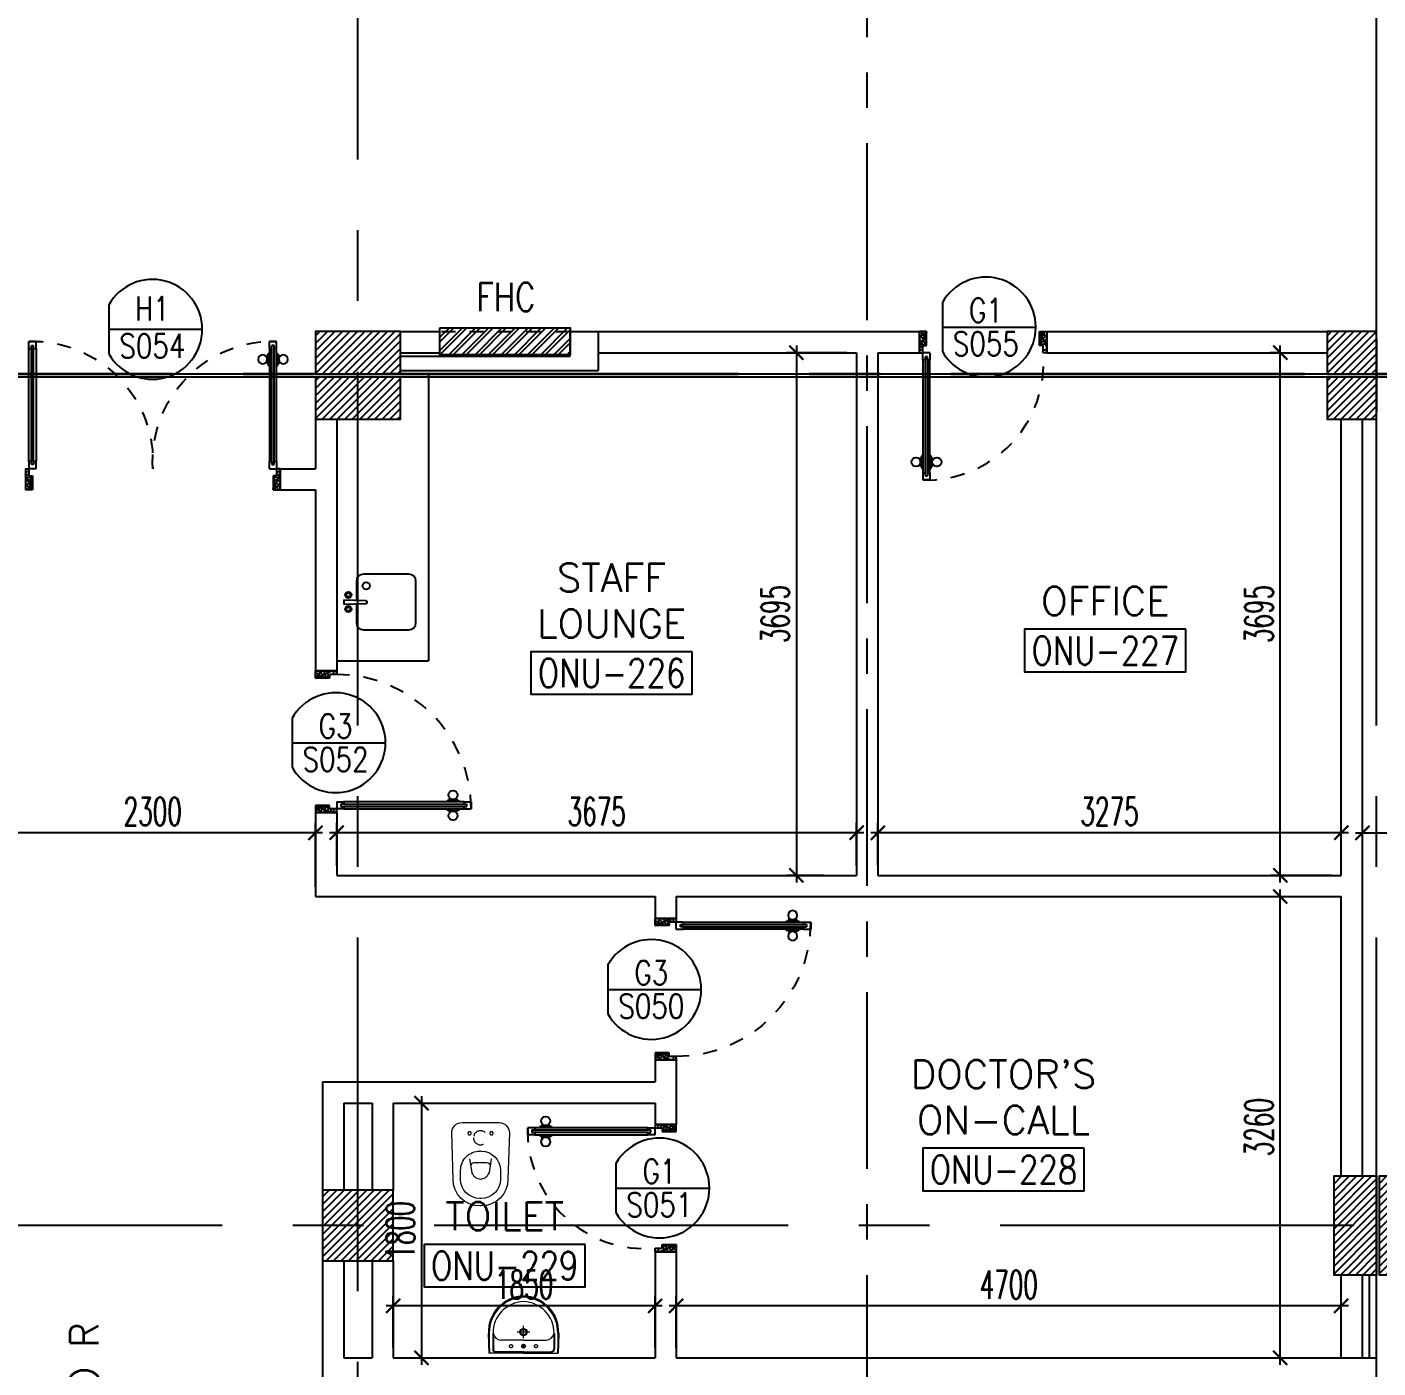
# Model space of a CAD drawing. Extents: x 88852.7 to 88945.7, y 39921.6 to 40001.1.
# Drawn here: x 88883.63 to 88893.18, y 39949.07 to 39958.55 of the extents above; entities that cross this region are included whole.
import ezdxf
from ezdxf.enums import TextEntityAlignment as Align

# ---------------------------------------------------------------- set-up
doc = ezdxf.new("R2010")
doc.units = 0
doc.header["$MEASUREMENT"] = 0
doc.header["$PDMODE"] = 34
for name, pattern in [('CENTER', [2, 1.25, -0.25, 0.25, -0.25]), ('CENTERX2', [4, 2.5, -0.5, 0.5, -0.5]), ('DASHED', [0.75, 0.5, -0.25]), ('HIDDEN', [0.375, 0.25, -0.125]), ('HIDDEN2', [0.1875, 0.125, -0.0625])]:
    doc.linetypes.add(name, pattern=pattern)
doc.layers.get('0').update_dxf_attribs({"linetype": 'CONTINUOUS'})
doc.layers.get('DEFPOINTS').update_dxf_attribs({"linetype": 'CONTINUOUS'})
for name, color, linetype in [('AXES', 11, 'CENTERX2'), ('AXES1', 11, 'CENTER'), ('COL', 2, 'CONTINUOUS'), ('DIM', 4, 'CONTINUOUS'), ('DOOR', 7, 'CONTINUOUS'), ('DOOR-CR', 4, 'CONTINUOUS'), ('DOOR-NO', 3, 'CONTINUOUS'), ('EJ', 9, 'CONTINUOUS'), ('FHC', 4, 'CONTINUOUS'), ('FIX', 3, 'CONTINUOUS'), ('HAT', 8, 'CONTINUOUS'), ('ME-FIX', 7, 'CONTINUOUS'), ('RM-BOX', 4, 'CONTINUOUS'), ('RM-NAME', 2, 'CONTINUOUS'), ('RM-NO', 2, 'CONTINUOUS'), ('WALL', 2, 'CONTINUOUS'), ('WIN', 3, 'CONTINUOUS')]:
    doc.layers.add(name, color=color, linetype=linetype)
doc.styles.add('ROMANS', font='ROMANS.shx', dxfattribs={"width": 0.6})
doc.dimstyles.new('STANDARD in', dxfattribs={"dimtxt": 0.2, "dimasz": 0.1, "dimexe": 0.07, "dimexo": 0.07, "dimgap": 0.05, "dimtad": 1, "dimdec": 0, "dimlfac": 1000, "dimzin": 0, "dimdsep": 46, "dimtxsty": 'ROMANS', "dimblk": 'ARCHTICK', "dimcen": 0.05, "dimdle": 0.05, "dimclrd": 4, "dimclre": 4, "dimclrt": 2, "dimadec": 0, "dimazin": 0, "dimtfac": 1, "dimtdec": 0, "dimtmove": 2, "dimatfit": 3, "dimfxl": 0, "dimtolj": 1, "dimtzin": 0, "dimarcsym": 0})

# ---------------------------------------------------------------- blocks, each defined once
blk = doc.blocks.new('_ARCHTICK')
at = {"color": 0, "linetype": 'ByBlock', "const_width": 0.15}
blk.add_lwpolyline([(-0.5, -0.5), (0.5, 0.5)], dxfattribs=at)
blk = doc.blocks.new('*D420')
at = {"layer": 'DEFPOINTS', "color": 0, "linetype": 'Continuous'}
for p in [(88897.9153, 39952.8561), (88893.0703, 39952.3341), (88897.9153, 39952.3341)]:
    blk.add_point(p, dxfattribs=at)
at = {"layer": 'DIM', "color": 4, "linetype": 'Continuous', "lineweight": -2}
for p, q in [((88893.0703, 39952.4041), (88893.0703, 39952.9261)), ((88897.9153, 39952.4041), (88897.9153, 39952.9261)), ((88893.0203, 39952.8561), (88897.9653, 39952.8561))]:
    blk.add_line(p, q, dxfattribs=at)
at = {"layer": 'DIM', "color": 4, "linetype": 'Continuous', "lineweight": -2, "xscale": 0.1, "yscale": 0.1, "zscale": 0.1, "rotation": 180}
blk.add_blockref('_ARCHTICK', (88893.0703, 39952.8561), dxfattribs=at)
at = {"layer": 'DIM', "color": 4, "linetype": 'Continuous', "lineweight": -2, "xscale": 0.1, "yscale": 0.1, "zscale": 0.1}
blk.add_blockref('_ARCHTICK', (88897.9153, 39952.8561), dxfattribs=at)
at = {"layer": 'DIM', "color": 2, "linetype": 'Continuous', "insert": (88895.4928, 39953.0061), "char_height": 0.2, "attachment_point": 5, "style": 'ROMANS'}
blk.add_mtext('\\A1;4845', dxfattribs=at)
blk = doc.blocks.new('*D393')
at = {"layer": 'DEFPOINTS', "color": 0, "linetype": 'Continuous'}
for p in [(88883.3703, 39952.8561), (88883.3703, 39952.4046), (88885.6703, 39952.4046)]:
    blk.add_point(p, dxfattribs=at)
at = {"layer": 'DIM', "color": 4, "linetype": 'Continuous', "lineweight": -2}
for p, q in [((88883.3703, 39952.4746), (88883.3703, 39952.9261)), ((88885.6703, 39952.4746), (88885.6703, 39952.9261)), ((88885.7203, 39952.8561), (88883.3203, 39952.8561))]:
    blk.add_line(p, q, dxfattribs=at)
at = {"layer": 'DIM', "color": 4, "linetype": 'Continuous', "lineweight": -2, "xscale": 0.1, "yscale": 0.1, "zscale": 0.1, "rotation": 180}
blk.add_blockref('_ARCHTICK', (88883.3703, 39952.8561), dxfattribs=at)
at = {"layer": 'DIM', "color": 4, "linetype": 'Continuous', "lineweight": -2, "xscale": 0.1, "yscale": 0.1, "zscale": 0.1}
blk.add_blockref('_ARCHTICK', (88885.6703, 39952.8561), dxfattribs=at)
at = {"layer": 'DIM', "color": 2, "linetype": 'Continuous', "insert": (88884.5203, 39953.0061), "char_height": 0.2, "attachment_point": 5, "style": 'ROMANS'}
blk.add_mtext('\\A1;2300', dxfattribs=at)
blk = doc.blocks.new('*D392')
at = {"layer": 'DEFPOINTS', "color": 0, "linetype": 'Continuous'}
for p in [(88889.4953, 39956.2496), (88889.0693, 39952.5546), (88889.3309, 39952.5546)]:
    blk.add_point(p, dxfattribs=at)
at = {"layer": 'DIM', "color": 4, "linetype": 'Continuous', "lineweight": -2}
for p, q in [((88889.0693, 39956.2996), (88889.0693, 39952.5046)), ((88889.4253, 39956.2496), (88888.9993, 39956.2496)), ((88889.2609, 39952.5546), (88888.9993, 39952.5546))]:
    blk.add_line(p, q, dxfattribs=at)
at = {"layer": 'DIM', "color": 4, "linetype": 'Continuous', "lineweight": -2, "xscale": 0.1, "yscale": 0.1, "zscale": 0.1}
for p, rotation in [((88889.0693, 39956.2496), 90), ((88889.0693, 39952.5546), 270)]:
    blk.add_blockref('_ARCHTICK', p, dxfattribs=dict(at, rotation=rotation))
at = {"layer": 'DIM', "color": 2, "linetype": 'Continuous', "insert": (88888.9193, 39954.4021), "char_height": 0.2, "attachment_point": 5, "rotation": 90, "style": 'ROMANS'}
blk.add_mtext('\\A1;3695', dxfattribs=at)
blk = doc.blocks.new('*D391')
at = {"layer": 'DEFPOINTS', "color": 0, "linetype": 'Continuous'}
for p in [(88885.8203, 39952.8561), (88885.8203, 39952.5546), (88889.4953, 39952.5546)]:
    blk.add_point(p, dxfattribs=at)
at = {"layer": 'DIM', "color": 4, "linetype": 'Continuous', "lineweight": -2}
for p, q in [((88885.8203, 39952.6246), (88885.8203, 39952.9261)), ((88889.4953, 39952.6246), (88889.4953, 39952.9261)), ((88889.5453, 39952.8561), (88885.7703, 39952.8561))]:
    blk.add_line(p, q, dxfattribs=at)
at = {"layer": 'DIM', "color": 4, "linetype": 'Continuous', "lineweight": -2, "xscale": 0.1, "yscale": 0.1, "zscale": 0.1, "rotation": 180}
blk.add_blockref('_ARCHTICK', (88885.8203, 39952.8561), dxfattribs=at)
at = {"layer": 'DIM', "color": 4, "linetype": 'Continuous', "lineweight": -2, "xscale": 0.1, "yscale": 0.1, "zscale": 0.1}
blk.add_blockref('_ARCHTICK', (88889.4953, 39952.8561), dxfattribs=at)
at = {"layer": 'DIM', "color": 2, "linetype": 'Continuous', "insert": (88887.6578, 39953.0061), "char_height": 0.2, "attachment_point": 5, "style": 'ROMANS'}
blk.add_mtext('\\A1;3675', dxfattribs=at)
blk = doc.blocks.new('*D390')
at = {"layer": 'DEFPOINTS', "color": 0, "linetype": 'Continuous'}
for p in [(88889.6453, 39952.8561), (88889.6453, 39952.5546), (88892.9203, 39952.5546)]:
    blk.add_point(p, dxfattribs=at)
at = {"layer": 'DIM', "color": 4, "linetype": 'Continuous', "lineweight": -2}
for p, q in [((88889.6453, 39952.6246), (88889.6453, 39952.9261)), ((88892.9203, 39952.6246), (88892.9203, 39952.9261)), ((88892.9703, 39952.8561), (88889.5953, 39952.8561))]:
    blk.add_line(p, q, dxfattribs=at)
at = {"layer": 'DIM', "color": 4, "linetype": 'Continuous', "lineweight": -2, "xscale": 0.1, "yscale": 0.1, "zscale": 0.1, "rotation": 180}
blk.add_blockref('_ARCHTICK', (88889.6453, 39952.8561), dxfattribs=at)
at = {"layer": 'DIM', "color": 4, "linetype": 'Continuous', "lineweight": -2, "xscale": 0.1, "yscale": 0.1, "zscale": 0.1}
blk.add_blockref('_ARCHTICK', (88892.9203, 39952.8561), dxfattribs=at)
at = {"layer": 'DIM', "color": 2, "linetype": 'Continuous', "insert": (88891.2828, 39953.0061), "char_height": 0.2, "attachment_point": 5, "style": 'ROMANS'}
blk.add_mtext('\\A1;3275', dxfattribs=at)
blk = doc.blocks.new('*D389')
at = {"layer": 'DEFPOINTS', "color": 0, "linetype": 'Continuous'}
for p in [(88892.489, 39956.2496), (88892.5521, 39956.2496), (88892.9203, 39952.5546)]:
    blk.add_point(p, dxfattribs=at)
at = {"layer": 'DIM', "color": 4, "linetype": 'Continuous', "lineweight": -2}
for p, q in [((88892.489, 39952.5046), (88892.489, 39956.2996)), ((88892.4821, 39956.2496), (88892.419, 39956.2496)), ((88892.8503, 39952.5546), (88892.419, 39952.5546))]:
    blk.add_line(p, q, dxfattribs=at)
at = {"layer": 'DIM', "color": 4, "linetype": 'Continuous', "lineweight": -2, "xscale": 0.1, "yscale": 0.1, "zscale": 0.1}
for p, rotation in [((88892.489, 39956.2496), 90), ((88892.489, 39952.5546), 270)]:
    blk.add_blockref('_ARCHTICK', p, dxfattribs=dict(at, rotation=rotation))
at = {"layer": 'DIM', "color": 2, "linetype": 'Continuous', "insert": (88892.339, 39954.4021), "char_height": 0.2, "attachment_point": 5, "rotation": 90, "style": 'ROMANS'}
blk.add_mtext('\\A1;3695', dxfattribs=at)
blk = doc.blocks.new('*D388')
at = {"layer": 'DEFPOINTS', "color": 0, "linetype": 'Continuous'}
for p in [(88886.2203, 39950.9446), (88886.2203, 39949.1446), (88886.4203, 39949.1446)]:
    blk.add_point(p, dxfattribs=at)
at = {"layer": 'DIM', "color": 4, "linetype": 'Continuous', "lineweight": -2}
for p, q in [((88886.2903, 39950.9446), (88886.4903, 39950.9446)), ((88886.4203, 39950.9946), (88886.4203, 39949.0946)), ((88886.2903, 39949.1446), (88886.4903, 39949.1446))]:
    blk.add_line(p, q, dxfattribs=at)
at = {"layer": 'DIM', "color": 4, "linetype": 'Continuous', "lineweight": -2, "xscale": 0.1, "yscale": 0.1, "zscale": 0.1}
for p, rotation in [((88886.4203, 39950.9446), 90), ((88886.4203, 39949.1446), 270)]:
    blk.add_blockref('_ARCHTICK', p, dxfattribs=dict(at, rotation=rotation))
at = {"layer": 'DIM', "color": 2, "linetype": 'Continuous', "insert": (88886.2703, 39950.0446), "char_height": 0.2, "attachment_point": 5, "rotation": 90, "style": 'ROMANS'}
blk.add_mtext('\\A1;1800', dxfattribs=at)
blk = doc.blocks.new('*D387')
at = {"layer": 'DEFPOINTS', "color": 0, "linetype": 'Continuous'}
for p in [(88886.2203, 39949.5115), (88886.2203, 39949.1446), (88888.0703, 39949.1446)]:
    blk.add_point(p, dxfattribs=at)
at = {"layer": 'DIM', "color": 4, "linetype": 'Continuous', "lineweight": -2}
for p, q in [((88886.2203, 39949.2146), (88886.2203, 39949.5815)), ((88888.0703, 39949.2146), (88888.0703, 39949.5815)), ((88888.1203, 39949.5115), (88886.1703, 39949.5115))]:
    blk.add_line(p, q, dxfattribs=at)
at = {"layer": 'DIM', "color": 4, "linetype": 'Continuous', "lineweight": -2, "xscale": 0.1, "yscale": 0.1, "zscale": 0.1, "rotation": 180}
blk.add_blockref('_ARCHTICK', (88886.2203, 39949.5115), dxfattribs=at)
at = {"layer": 'DIM', "color": 4, "linetype": 'Continuous', "lineweight": -2, "xscale": 0.1, "yscale": 0.1, "zscale": 0.1}
blk.add_blockref('_ARCHTICK', (88888.0703, 39949.5115), dxfattribs=at)
at = {"layer": 'DIM', "color": 2, "linetype": 'Continuous', "insert": (88887.1453, 39949.6615), "char_height": 0.2, "attachment_point": 5, "style": 'ROMANS'}
blk.add_mtext('\\A1;1850', dxfattribs=at)
blk = doc.blocks.new('*D386')
at = {"layer": 'DEFPOINTS', "color": 0, "linetype": 'Continuous'}
for p in [(88888.2203, 39949.5115), (88888.2203, 39949.1446), (88892.9203, 39949.1446)]:
    blk.add_point(p, dxfattribs=at)
at = {"layer": 'DIM', "color": 4, "linetype": 'Continuous', "lineweight": -2}
for p, q in [((88888.2203, 39949.2146), (88888.2203, 39949.5815)), ((88892.9203, 39949.2146), (88892.9203, 39949.5815)), ((88892.9703, 39949.5115), (88888.1703, 39949.5115))]:
    blk.add_line(p, q, dxfattribs=at)
at = {"layer": 'DIM', "color": 4, "linetype": 'Continuous', "lineweight": -2, "xscale": 0.1, "yscale": 0.1, "zscale": 0.1, "rotation": 180}
blk.add_blockref('_ARCHTICK', (88888.2203, 39949.5115), dxfattribs=at)
at = {"layer": 'DIM', "color": 4, "linetype": 'Continuous', "lineweight": -2, "xscale": 0.1, "yscale": 0.1, "zscale": 0.1}
blk.add_blockref('_ARCHTICK', (88892.9203, 39949.5115), dxfattribs=at)
at = {"layer": 'DIM', "color": 2, "linetype": 'Continuous', "insert": (88890.5703, 39949.6615), "char_height": 0.2, "attachment_point": 5, "style": 'ROMANS'}
blk.add_mtext('\\A1;4700', dxfattribs=at)
blk = doc.blocks.new('*D385')
at = {"layer": 'DEFPOINTS', "color": 0, "linetype": 'Continuous'}
for p in [(88891.9959, 39952.4046), (88892.489, 39952.4046), (88892.2415, 39949.1446)]:
    blk.add_point(p, dxfattribs=at)
at = {"layer": 'DIM', "color": 4, "linetype": 'Continuous', "lineweight": -2}
for p, q in [((88892.489, 39949.0946), (88892.489, 39952.4546)), ((88892.0659, 39952.4046), (88892.559, 39952.4046)), ((88892.3115, 39949.1446), (88892.559, 39949.1446))]:
    blk.add_line(p, q, dxfattribs=at)
at = {"layer": 'DIM', "color": 4, "linetype": 'Continuous', "lineweight": -2, "xscale": 0.1, "yscale": 0.1, "zscale": 0.1}
for p, rotation in [((88892.489, 39952.4046), 90), ((88892.489, 39949.1446), 270)]:
    blk.add_blockref('_ARCHTICK', p, dxfattribs=dict(at, rotation=rotation))
at = {"layer": 'DIM', "color": 2, "linetype": 'Continuous', "insert": (88892.339, 39950.7746), "char_height": 0.2, "attachment_point": 5, "rotation": 90, "style": 'ROMANS'}
blk.add_mtext('\\A1;3260', dxfattribs=at)
blk = doc.blocks.new('D1000')
at = {"layer": 'DOOR', "color": 7, "linetype": 'ByBlock'}
for p, q in [((0, 0), (-150, 0)), ((-150, 0), (-150, -25)), ((-150, 0), (0, 0)), ((0, -50), (-113.7, 0)), ((0, -50), (-40.1, 0)), ((0, -50), (0, 0)), ((-1050, -25.2), (-1100, -25.2)), ((-1100, -75.2), (-1100, -25.2)), ((-1100, -25.2), (-1100, -75.2)), ((-1050, -75.2), (-1100, -75.2)), ((-1050, -42.2), (-1070, -42.2)), ((-1070, -42.2), (-1070, -58.2)), ((-1050, -58.2), (-1070, -58.2)), ((-1050, -25.2), (-1050, -42.2)), ((-1050, -58.2), (-1050, -75.2)), ((-927.6, -18), (-1017.6, -18)), ((-1017.6, -25.2), (-1017.6, -18)), ((-1017.6, -75.2), (-1017.6, -82.4)), ((-927.6, -82.4), (-1017.6, -82.4)), ((-1005, -9), (-940.2, -9)), ((-1005, -18), (-1005, -9)), ((-1005, -18), (-940.2, -18)), ((-1005, -82.4), (-940.2, -82.4)), ((-1005, -82.4), (-1005, -91.4)), ((-1005, -91.4), (-940.2, -91.4)), ((-940.2, -18), (-940.2, -9)), ((-940.2, -82.4), (-940.2, -91.4)), ((-927.6, -25.2), (-927.6, -18)), ((-927.6, -75.2), (-927.6, -82.4)), ((-200, -42), (-200, -25)), ((-200, -25), (-150, -25)), ((-180, -42), (-200, -42)), ((-200, -75), (-200, -58)), ((-200, -58), (-180, -58)), ((-150, -75), (-200, -75)), ((-180, -58), (-180, -42)), ((-150, -75), (-150, -25)), ((-150, -25), (-100, -25)), ((-100, -25), (-100, -50)), ((0, -50), (-100, -36.6)), ((-100, -50), (0, -50)), ((0, -950), (-113.7, -1000)), ((-100, -975), (-100, -950)), ((0, -950), (-100, -963.4)), ((-100, -950), (0, -950)), ((0, -950), (-40.1, -1000)), ((0, -950), (0, -1000)), ((-150, -975), (-100, -975)), ((-150, -1000), (-150, -975)), ((-150, -1000), (0, -1000)), ((0, -1000), (-150, -1000))]:
    blk.add_line(p, q, dxfattribs=at)
at = {"layer": 'DOOR', "linetype": 'ByBlock'}
for p, q in [((-200, -25), (-1050, -25.2)), ((-200, -42), (-1050, -42.2)), ((-200, -58), (-1050, -58.2)), ((-1050, -75.2), (-200, -75))]:
    blk.add_line(p, q, dxfattribs=at)
at = {"layer": 'DOOR', "color": 7, "linetype": 'ByBlock'}
for centre in [(-972.6, 23.4), (-972.6, -123.7)]:
    blk.add_circle(centre, 32.4, dxfattribs=at)
for centre, radius, start, end in [((0, -50), 134.4, 158.15985, 169.28002), ((0, -50), 74.4, 137.77643, 180), ((0, -50), 54.4, 113.20738, 180), ((0, -50), 154.4, 161.10529, 166.28577), ((0, -50), 114.4, 154.08384, 167.37743), ((0, -50), 94.4, 148.01819, 180), ((0, -50), 34.4, 90, 180), ((0, -50), 14.4, 90, 180), ((0, -950), 94.4, 180, 211.98181), ((0, -950), 74.4, 180, 222.22357), ((0, -950), 54.4, 180, 246.79262), ((0, -950), 34.4, 180, 270), ((0, -950), 14.4, 180, 270), ((0, -950), 154.4, 193.71423, 198.89471), ((0, -950), 134.4, 190.71998, 201.84015)]:
    blk.add_arc(centre, radius, start, end, dxfattribs=at)
at = {"layer": 'DOOR', "linetype": 'HIDDEN', "ltscale": 0.5}
blk.add_arc((-149.4, -24.5), 950.5, 180.04344, 269.96673, dxfattribs=at)
blk = doc.blocks.new('WC1')
at = {"layer": 'FIX', "lineweight": 20}
for p, q in [((-210, 203.8), (-538, 193.8)), ((-475, 140.8), (-538, 140.8)), ((-137, 0), (-137, 130.8)), ((-727, 4.8), (-727, -4.8)), ((-674, 4.8), (-674, -4.8)), ((-533.7, 24.2), (-539.5, 0)), ((-539.5, 0), (-533.7, -24.2)), ((-394.8, 75.7), (-490.4, 60.1)), ((-339, 4.8), (-339, -4.8)), ((-137, -130.8), (-137, 0)), ((-490.4, -60.1), (-394.8, -75.7)), ((-538, -140.8), (-475, -140.8)), ((-538, -193.8), (-210, -203.8)), ((-213.2, -203.8), (-210, -203.8))]:
    blk.add_line(p, q, dxfattribs=at)
at = {"layer": 'FIX', "linetype": 'Continuous', "lineweight": 20}
blk.add_line((-420.1, -47.3), (-420.4, 44.6), dxfattribs=at)
at = {"layer": 'FIX', "linetype": 'HIDDEN2', "lineweight": 20, "ltscale": 0.3}
blk.add_circle((-245, 0), 49.8, dxfattribs=at)
at = {"layer": 'FIX', "linetype": 'HIDDEN', "lineweight": 20, "ltscale": 0.05}
for centre in [(-213.2, 77.5), (-213.2, -77.5)]:
    blk.add_circle(centre, 11.6, dxfattribs=at)
at = {"layer": 'FIX', "lineweight": 20}
for centre, radius, start, end in [((-538, 4.8), 189, 90, 180), ((-210, 130.8), 73, 360, 90), ((-538, 4.8), 136, 90, 180), ((-475, 4.8), 136, 360, 90), ((-473, -6.9), 68.2, 128.92417, 152.84682), ((-464.4, -17.6), 82, 108.49595, 128.92417), ((-538, -4.8), 189, 180, 270), ((-538, -4.8), 136, 180, 270), ((-473, 6.9), 68.2, 207.15318, 231.07583), ((-464.4, 17.6), 82, 231.07583, 251.50405), ((-475, -4.8), 136, 270, 0), ((-210, -130.8), 73, 270, 0)]:
    blk.add_arc(centre, radius, start, end, dxfattribs=at)
at = {"layer": 'FIX', "linetype": 'Continuous', "lineweight": 20}
for centre, start, end in [((-442.7, 45.5), 357.66621, 91.61215), ((-442.4, -45.6), 268.38785, 2.33379)]:
    blk.add_arc(centre, 22.3, start, end, dxfattribs=at)
blk = doc.blocks.new('LAV1')
at = {"layer": 'FIX', "linetype": 'DASHED', "lineweight": 20, "ltscale": 0.05}
for p, q in [((50, 220), (-50, 220)), ((0, 170), (0, 270)), ((0, 170), (0, 270))]:
    blk.add_line(p, q, dxfattribs=at)
at = {"layer": 'FIX', "linetype": 'ByBlock', "ltscale": 0.3}
for p, q in [((-280, 210), (-275, 50)), ((-245, 210), (-245, 85)), ((245, 210), (245, 85)), ((280, 210), (275, 50)), ((0, 60), (-220, 60)), ((0, 60), (220, 60))]:
    blk.add_line(p, q, dxfattribs=at)
at = {"layer": 'FIX', "linetype": 'Continuous', "lineweight": 20}
for p, q in [((-275, 210), (-275, 50)), ((0, 155), (-181, 155)), ((0, 155), (181, 155)), ((275, 210), (275, 50)), ((0, 50), (-275, 50)), ((0, 50), (-252, 50)), ((0, 50), (275, 50)), ((0, 50), (252, 50))]:
    blk.add_line(p, q, dxfattribs=at)
at = {"layer": 'FIX', "lineweight": 20}
for p, q in [((0, 92), (0, 123)), ((16, 107), (-15, 107))]:
    blk.add_line(p, q, dxfattribs=at)
for centre, radius in [((0, 220), 29.5), ((0, 220), 22.5), ((0, 107), 15.5)]:
    blk.add_circle(centre, radius, dxfattribs=at)
at = {"layer": 'FIX', "linetype": 'HIDDEN', "lineweight": 20, "ltscale": 0.05}
for centre in [(-100, 107), (100, 107)]:
    blk.add_circle(centre, 12.4, dxfattribs=at)
at = {"layer": 'FIX', "linetype": 'ByBlock', "ltscale": 0.3}
for centre, radius, start, end in [((7, 220), 287, 91.3776, 182.0064), ((-7, 220), 287, 357.9936, 88.6224), ((-220, 85), 24.9, 179.7021, 269.9486), ((220, 85), 24.9, 270.0514, 0.2979)]:
    blk.add_arc(centre, radius, start, end, dxfattribs=at)
at = {"layer": 'FIX', "linetype": 'Continuous', "lineweight": 20}
for centre, radius, start, end in [((8, 217), 283, 91.6988, 181.351), ((8, 212), 253, 91.7328, 180.4884), ((-8, 217), 283, 358.649, 88.3012), ((-8, 212), 253, 359.5116, 88.2672), ((-179, 222), 66.9, 190.2006, 268.0786), ((179, 222), 66.9, 271.9214, 349.7994)]:
    blk.add_arc(centre, radius, start, end, dxfattribs=at)
blk = doc.blocks.new('C11')
at = {"layer": 'HAT'}
h = blk.add_hatch(dxfattribs=at)
h.set_pattern_fill('ANSI31', color=256, scale=300, style=0)
h.set_pattern_definition([(45, (-248556.182, -75061.005), (-26.5165043, 26.5165043), [])])
h.paths.add_polyline_path([(300, 700), (0, 700), (0, 350), (300, 350)])
h.paths.add_polyline_path([(300, 350), (0, 350), (0, 0), (300, 0)])
at = {"layer": 'COL'}
blk.add_lwpolyline([(300, 700), (300, 0), (0, 0), (0, 700)], close=True, dxfattribs=at)
blk = doc.blocks.new('C11D')
at = {"layer": 'COL', "linetype": 'ByBlock'}
for p in [(-320, 0), (0, 0)]:
    blk.add_blockref('C11', p, dxfattribs=at)
blk = doc.blocks.new('C7')
at = {"layer": 'HAT'}
h = blk.add_hatch(dxfattribs=at)
h.set_pattern_fill('ANSI31', color=256, scale=300, style=0)
h.set_pattern_definition([(45, (-248876.182, -51411.005), (-26.5165043, 26.5165043), [])])
h.paths.add_polyline_path([(350, 300), (250, 300), (0, 300), (0, 0), (350, 0)])
at = {"layer": 'COL'}
blk.add_lwpolyline([(0, 300), (0, 0), (350, 0), (350, 300)], close=True, dxfattribs=at)
blk = doc.blocks.new('C5')
at = {"layer": 'HAT', "linetype": 'ByBlock'}
h = blk.add_hatch(dxfattribs=at)
h.set_pattern_fill('ANSI31', color=256, scale=300, style=0)
h.set_pattern_definition([(45, (-223356.182, -51411.005), (-26.516504, 26.516504), [])])
h.paths.add_polyline_path([(300, 300), (0, 300), (0, 0), (300, 0)])
h.paths.add_polyline_path([(600, 300), (300, 300), (300, 0), (600, 0)])
at = {"layer": 'COL'}
blk.add_lwpolyline([(600, 300), (0, 300), (0, 0), (600, 0)], close=True, dxfattribs=at)
blk = doc.blocks.new('RM1')
at = {"layer": 'RM-BOX'}
blk.add_lwpolyline([(569.9, -200), (-569.9, -200), (-569.9, -500), (569.9, -500)], close=True, dxfattribs=at)
at = {"layer": 'RM-NAME', "style": 'ROMANS'}
for tag, p in [('ROOMNAME1', (0, 323.8)), ('ROOMNAME2', (0, 0))]:
    blk.add_attdef(tag, text='', height=200, dxfattribs=at).set_placement(p, align=Align.MIDDLE)
at = {"layer": 'RM-NO', "style": 'ROMANS', "width": 0.8}
blk.add_attdef('ROOMNO', text='', height=200, dxfattribs=at).set_placement((0, -350), align=Align.MIDDLE)
blk = doc.blocks.new('DD1')
at = {"layer": 'DOOR-CR'}
blk.add_line((-307.6, 0), (352.8, 0), dxfattribs=at)
blk.add_lwpolyline([(-307.6, -172.9, 3.820224), (-307.6, 172.9)], format="xyb", close=True, dxfattribs=at)
at = {"layer": 'DOOR-NO', "style": 'ROMANS', "width": 0.8}
for tag, p in [('G', (0, 141.5)), ('000', (0, -141.4))]:
    blk.add_attdef(tag, text='', height=204, dxfattribs=at).set_placement(p, align=Align.MIDDLE)
blk = doc.blocks.new('DOOR90')
at = {"layer": 'DOOR', "linetype": 'ByBlock'}
for p, q in [((0, 0), (-150, 0)), ((-200, -25), (-1000, -25)), ((-200, -42), (-1000, -42)), ((-200, -58), (-1000, -58)), ((-1000, -75), (-200, -75))]:
    blk.add_line(p, q, dxfattribs=at)
at = {"layer": 'DOOR', "color": 0, "linetype": 'ByBlock'}
for p, q in [((-150, 0), (-150, -25)), ((-150, 0), (0, 0)), ((0, -50), (0, 0)), ((-1050, -25), (-1050, -75)), ((-1050, -75), (-1050, -25)), ((-1000, -25), (-1050, -25)), ((-1000, -75), (-1050, -75)), ((-1020, -42), (-1020, -58)), ((-1000, -42), (-1020, -42)), ((-1000, -58), (-1020, -58)), ((-1000, -25), (-1000, -42)), ((-1000, -58), (-1000, -75)), ((-967.6, -25), (-967.6, -17.8)), ((-877.6, -17.8), (-967.6, -17.8)), ((-967.6, -75), (-967.6, -82.2)), ((-877.6, -82.2), (-967.6, -82.2)), ((-955, -17.8), (-955, -8.8)), ((-955, -8.8), (-890.2, -8.8)), ((-955, -17.8), (-890.2, -17.8)), ((-955, -82.2), (-955, -91.2)), ((-955, -82.2), (-890.2, -82.2)), ((-955, -91.2), (-890.2, -91.2)), ((-890.2, -17.8), (-890.2, -8.8)), ((-890.2, -82.2), (-890.2, -91.2)), ((-877.6, -25), (-877.6, -17.8)), ((-877.6, -75), (-877.6, -82.2)), ((-200, -42), (-200, -25)), ((-200, -25), (-150, -25)), ((-180, -42), (-200, -42)), ((-200, -75), (-200, -58)), ((-200, -58), (-180, -58)), ((-150, -75), (-200, -75)), ((-180, -58), (-180, -42)), ((-150, -75), (-150, -25)), ((-150, -25), (-100, -25)), ((-100, -25), (-100, -50)), ((-100, -50), (0, -50)), ((-100, -850), (0, -850)), ((-100, -875), (-100, -850)), ((0, -850), (0, -900)), ((-150, -900), (-150, -875)), ((-150, -875), (-100, -875)), ((0, -900), (-150, -900)), ((-150, -900), (0, -900))]:
    blk.add_line(p, q, dxfattribs=at)
at = {"layer": 'DOOR', "color": 9, "linetype": 'ByBlock'}
for p, q in [((0, -50), (-113.7, 0)), ((0, -50), (-40.1, 0)), ((0, -50), (-100, -36.6)), ((0, -850), (-113.7, -900)), ((0, -850), (-100, -863.4)), ((0, -850), (-40.1, -900))]:
    blk.add_line(p, q, dxfattribs=at)
at = {"layer": 'DOOR', "color": 0, "linetype": 'ByBlock'}
for centre in [(-922.6, 23.5), (-922.6, -123.5)]:
    blk.add_circle(centre, 32.4, dxfattribs=at)
at = {"layer": 'DOOR', "color": 9, "linetype": 'ByBlock'}
for centre, radius, start, end in [((0, -50), 74.4, 137.77643, 180), ((0, -50), 54.4, 113.20738, 180), ((0, -50), 154.4, 161.10529, 166.28577), ((0, -50), 134.4, 158.15985, 169.28002), ((0, -50), 114.4, 154.08384, 167.37743), ((0, -50), 94.4, 148.01819, 180), ((0, -50), 34.4, 90, 180), ((0, -50), 14.4, 90, 180), ((0, -850), 94.4, 180, 211.98181), ((0, -850), 74.4, 180, 222.22357), ((0, -850), 54.4, 180, 246.79262), ((0, -850), 34.4, 180, 270), ((0, -850), 14.4, 180, 270), ((0, -850), 154.4, 193.71423, 198.89471), ((0, -850), 134.4, 190.71998, 201.84015)]:
    blk.add_arc(centre, radius, start, end, dxfattribs=at)
at = {"layer": 'DOOR', "linetype": 'HIDDEN', "ltscale": 0.5}
blk.add_arc((-222.2, -50), 828.2, 178.27012, 275.00304, dxfattribs=at)
blk = doc.blocks.new('A$C272A55A0')
at = {"layer": 'DOOR', "color": 0, "linetype": 'ByBlock'}
for p, q in [((0, 900.4), (0, 1050.4)), ((50, 1050.4), (0, 1050.4)), ((50, 950.4), (50, 1050.4)), ((1750, 950.4), (1750, 1050.4)), ((1750, 1050.4), (1800, 1050.4)), ((1800, 1050.4), (1800, 900.4)), ((0, 900.4), (25, 900.4)), ((25, 950.4), (50, 950.4)), ((25, 900.4), (25, 950.4)), ((75, 900.4), (25, 900.4)), ((25, 850.4), (25, 900.4)), ((58, 870.4), (42, 870.4)), ((42, 870.4), (42, 850.4)), ((58, 850.4), (58, 870.4)), ((75, 900.4), (75, 850.4)), ((1725, 900.4), (1775, 900.4)), ((1725, 900.4), (1725, 850.4)), ((1742, 870.4), (1758, 870.4)), ((1742, 850.4), (1742, 870.4)), ((1775, 950.4), (1750, 950.4)), ((1758, 870.4), (1758, 850.4)), ((1775, 900.4), (1775, 950.4)), ((1800, 900.4), (1775, 900.4)), ((1775, 850.4), (1775, 900.4)), ((42, 850.4), (25, 850.4)), ((75, 850.4), (58, 850.4)), ((1725, 850.4), (1742, 850.4)), ((1758, 850.4), (1775, 850.4)), ((1717.8, 160.1), (1708.8, 160.1)), ((1708.8, 95.3), (1708.8, 160.1)), ((1725, 172.7), (1717.8, 172.7)), ((1717.8, 172.7), (1717.8, 82.7)), ((1717.8, 95.3), (1717.8, 160.1)), ((1775, 172.7), (1782.2, 172.7)), ((1782.2, 172.7), (1782.2, 82.7)), ((1782.2, 160.1), (1791.2, 160.1)), ((1782.2, 95.3), (1782.2, 160.1)), ((1791.2, 95.3), (1791.2, 160.1)), ((25, 50.4), (42, 50.4)), ((25, 50.4), (25, 0.4)), ((25, 0.4), (75, 0.4)), ((75, 0.4), (25, 0.4)), ((42, 50.4), (42, 30.4)), ((42, 30.4), (58, 30.4)), ((58, 50.4), (75, 50.4)), ((58, 50.4), (58, 30.4)), ((75, 50.4), (75, 0.4)), ((1717.8, 95.3), (1708.8, 95.3)), ((1725, 82.7), (1717.8, 82.7)), ((1742, 50.4), (1725, 50.4)), ((1725, 50.4), (1725, 0.4)), ((1775, 0.4), (1725, 0.4)), ((1725, 0.4), (1775, 0.4)), ((1742, 50.4), (1742, 30.4)), ((1758, 30.4), (1742, 30.4)), ((1775, 50.4), (1758, 50.4)), ((1758, 50.4), (1758, 30.4)), ((1775, 82.7), (1782.2, 82.7)), ((1775, 50.4), (1775, 0.4)), ((1782.2, 95.3), (1791.2, 95.3))]:
    blk.add_line(p, q, dxfattribs=at)
at = {"layer": 'DOOR', "color": 9, "linetype": 'ByBlock'}
for p, q in [((50, 1050.4), (0, 1010.2)), ((50, 1050.4), (0, 936.6)), ((50, 1050.4), (36.6, 950.4)), ((1750, 1050.4), (1800, 1010.2)), ((1750, 1050.4), (1800, 936.6)), ((1750, 1050.4), (1763.4, 950.4))]:
    blk.add_line(p, q, dxfattribs=at)
at = {"layer": 'DOOR', "linetype": 'ByBlock'}
for p, q in [((25, 850.4), (25, 50.4)), ((42, 850.4), (42, 50.4)), ((58, 850.4), (58, 50.4)), ((75, 50.4), (75, 850.4)), ((1725, 50.4), (1725, 850.4)), ((1742, 850.4), (1742, 50.4)), ((1758, 850.4), (1758, 50.4)), ((1775, 850.4), (1775, 50.4))]:
    blk.add_line(p, q, dxfattribs=at)
at = {"layer": 'DOOR', "color": 0, "linetype": 'ByBlock'}
for centre in [(1676.5, 127.7), (1823.5, 127.7)]:
    blk.add_circle(centre, 32.4, dxfattribs=at)
at = {"layer": 'DOOR', "color": 9, "linetype": 'ByBlock'}
for centre, radius, start, end in [((50, 1050.4), 34.4, 180, 270), ((50, 1050.4), 14.4, 180, 270), ((1750, 1050.4), 14.4, 270, 0), ((1750, 1050.4), 34.4, 270, 0), ((50, 1050.4), 54.4, 203.20738, 270), ((50, 1050.4), 74.4, 227.77643, 270), ((50, 1050.4), 94.4, 238.01819, 270), ((1750, 1050.4), 54.4, 270, 336.79262), ((1750, 1050.4), 74.4, 270, 312.22357), ((1750, 1050.4), 94.4, 270, 301.98181), ((50, 1050.4), 114.4, 244.08384, 257.37743), ((50, 1050.4), 134.4, 248.15985, 259.28002), ((50, 1050.4), 154.4, 251.10529, 256.28577), ((1750, 1050.4), 114.4, 282.62257, 295.91616), ((1750, 1050.4), 134.4, 280.71998, 291.84015), ((1750, 1050.4), 154.4, 283.71423, 288.89471)]:
    blk.add_arc(centre, radius, start, end, dxfattribs=at)
at = {"layer": 'DOOR', "linetype": 'HIDDEN', "ltscale": 0.5}
for centre, start, end in [((50, 851.4), 268.31738, 3.29648), ((1750, 851.4), 176.70352, 271.68262)]:
    blk.add_arc(centre, 851.4, start, end, dxfattribs=at)
at = {"layer": 'WALL', "linetype": 'ByBlock'}
blk.add_line((1800, 900.4), (1800, 1050.4), dxfattribs=at)
blk = doc.blocks.new('COL50')
at = {"layer": 'COL'}
blk.add_lwpolyline([(-250, 250), (-250, -250), (250, -250), (250, 250)], close=True, dxfattribs=at)
blk = doc.blocks.new('*X36')
at = {"color": 0}
for p, q in [((203888.6, 139877.7), (204360.6, 140349.7)), ((203888.6, 139930.7), (204307.5, 140349.7)), ((203888.6, 139983.8), (204254.5, 140349.7)), ((203888.6, 140036.8), (204201.5, 140349.7)), ((203888.6, 140089.8), (204148.4, 140349.7)), ((203888.6, 140142.9), (204095.4, 140349.7)), ((203888.6, 140195.9), (204042.4, 140349.7)), ((203888.6, 140248.9), (203989.3, 140349.7)), ((203888.6, 140302), (203936.3, 140349.7)), ((203913.6, 139849.7), (204388.6, 140324.7)), ((203966.6, 139849.7), (204388.6, 140271.6)), ((204019.7, 139849.7), (204388.6, 140218.6)), ((204072.7, 139849.7), (204388.6, 140165.6)), ((204125.7, 139849.7), (204388.6, 140112.5)), ((204178.8, 139849.7), (204388.6, 140059.5)), ((204231.8, 139849.7), (204388.6, 140006.5)), ((204284.8, 139849.7), (204388.6, 139953.5)), ((204337.9, 139849.7), (204388.6, 139900.4))]:
    blk.add_line(p, q, dxfattribs=at)

msp = doc.modelspace()

# ---------------------------------------------------------------- hatches: boundary and pattern name
at = {"layer": 'FHC', "linetype": 'ByBlock', "ltscale": 0.3}
h = msp.add_hatch(dxfattribs=at)
h.set_pattern_fill('ANSI32', color=11, scale=0.175, style=0)
h.set_pattern_definition([(45, (88654.354076, 39925.18356), (-0.046403883, 0.046403883), []), (45, (88654.38501, 39925.18356), (-0.046403883, 0.046403883), [])])
h.paths.add_polyline_path([(88887.4703, 39956.2346), (88887.4703, 39956.4246), (88886.5503, 39956.4246), (88886.5503, 39956.2346)])
h.paths.add_polyline_path([(88886.3376, 39955.8134), (88886.3376, 39956.2343), (88886.6001, 39956.2343), (88886.6001, 39955.8134)], flags=9)

# ---------------------------------------------------------------- linework, layer by layer
at = {"layer": 'AXES'}
for p, q in [((88885.9703, 39921.6153), (88885.9703, 40000.4279)), ((88893.1703, 39921.6153), (88893.1703, 40000.0779)), ((88944.6603, 39956.0996), (88876.9703, 39956.0996)), ((88944.6603, 39956.0796), (88876.9703, 39956.0796)), ((88945.0103, 39950.0796), (88876.9703, 39950.0796))]:
    msp.add_line(p, q, dxfattribs=at)
at = {"layer": 'AXES1'}
msp.add_line((88889.5703, 39928.4796), (88889.5703, 39987.2996), dxfattribs=at)
at = {"layer": 'COL', "linetype": 'ByBlock'}
msp.add_line((88893.1703, 39956.3496), (88893.1703, 39955.8296), dxfattribs=at)
at = {"layer": 'EJ'}
msp.add_line((88893.1703, 39956.3496), (88893.1703, 39959.4496), dxfattribs=at)
at = {"layer": 'EJ', "color": 8}
for p, q in [((88859.9253, 39956.0996), (88935.4603, 39956.0996)), ((88859.9253, 39956.0796), (88935.4603, 39956.0796))]:
    msp.add_line(p, q, dxfattribs=at)
at = {"layer": 'FHC', "color": 250, "linetype": 'HIDDEN', "ltscale": 0.25}
msp.add_line((88886.56, 39956.3996), (88887.4546, 39956.3996), dxfattribs=at)
at = {"layer": 'FHC', "linetype": 'ByBlock', "ltscale": 0.3}
msp.add_lwpolyline([(88886.5503, 39956.4246), (88887.4703, 39956.4246), (88887.4703, 39956.2346), (88886.5503, 39956.2346)], close=True, dxfattribs=at)
at = {"layer": 'ME-FIX'}
for p, q in [((88886.4703, 39956.0996), (88886.4703, 39954.0708)), ((88886.3307, 39954.6834), (88886.0096, 39954.6834)), ((88885.9598, 39954.6335), (88885.9598, 39954.497)), ((88886.3806, 39954.3406), (88886.3806, 39954.6335)), ((88885.8716, 39954.5031), (88886.0268, 39954.497)), ((88885.8716, 39954.5031), (88885.8716, 39954.471)), ((88885.8716, 39954.471), (88886.0268, 39954.477)), ((88885.9598, 39954.477), (88885.9598, 39954.3406)), ((88886.0096, 39954.2907), (88886.3307, 39954.2907)), ((88885.8203, 39954.0708), (88886.4703, 39954.0708))]:
    msp.add_line(p, q, dxfattribs=at)
for centre, radius in [((88885.9027, 39954.5368), 0.0217), ((88885.9027, 39954.5368), 0.014), ((88886.0292, 39954.6015), 0.0255), ((88885.9027, 39954.4373), 0.0217), ((88885.9027, 39954.4373), 0.014)]:
    msp.add_circle(centre, radius, dxfattribs=at)
for centre, radius, start, end in [((88886.0096, 39954.6335), 0.0499, 90, 180), ((88886.3307, 39954.6335), 0.0499, 0, 90), ((88886.0268, 39954.487), 0.00997, 270, 90), ((88886.0096, 39954.3406), 0.0499, 180, 270), ((88886.3307, 39954.3406), 0.0499, 270, 0)]:
    msp.add_arc(centre, radius, start, end, dxfattribs=at)
at = {"layer": 'WALL', "linetype": 'ByBlock'}
for p, q in [((88886.2703, 39956.3996), (88886.5503, 39956.3996)), ((88887.4703, 39956.3996), (88889.9384, 39956.3996)), ((88887.4703, 39956.2246), (88887.4703, 39956.3996)), ((88889.9384, 39956.3996), (88889.9384, 39956.2496)), ((88890.8384, 39956.3996), (88892.8203, 39956.3996)), ((88890.8384, 39956.3996), (88890.8384, 39956.2496)), ((88886.2703, 39956.2496), (88886.5503, 39956.2496)), ((88886.2703, 39956.2246), (88887.4703, 39956.2246)), ((88887.6703, 39956.2496), (88889.4953, 39956.2496)), ((88887.6703, 39956.1246), (88887.6703, 39956.2496)), ((88889.4953, 39956.2496), (88889.4953, 39952.5546)), ((88889.6453, 39956.2496), (88889.7805, 39956.2496)), ((88889.6453, 39956.2496), (88889.9384, 39956.2496)), ((88889.6453, 39956.2496), (88889.6453, 39952.5546)), ((88890.8384, 39956.2496), (88892.8169, 39956.2496)), ((88886.2703, 39956.1246), (88887.6703, 39956.1246)), ((88885.8203, 39955.7796), (88885.8203, 39953.9996)), ((88885.4203, 39955.2796), (88885.4203, 39955.4296)), ((88885.6703, 39955.2796), (88885.6703, 39953.9996)), ((88885.6703, 39953.9996), (88885.8203, 39953.9996)), ((88885.6703, 39952.9996), (88885.6703, 39952.4046)), ((88885.6703, 39952.9996), (88885.8203, 39952.9996)), ((88885.8203, 39952.9996), (88885.8203, 39952.5546)), ((88885.8203, 39952.5546), (88889.4953, 39952.5546)), ((88889.6453, 39952.5546), (88892.9203, 39952.5546)), ((88885.6703, 39952.4046), (88888.0703, 39952.4046)), ((88888.0703, 39952.4046), (88888.0703, 39952.2496)), ((88888.2203, 39952.4046), (88892.9203, 39952.4046)), ((88888.2203, 39952.4046), (88888.2203, 39952.2496)), ((88888.2203, 39952.2496), (88888.0703, 39952.2496)), ((88888.2203, 39951.2496), (88888.0703, 39951.2496)), ((88888.0703, 39951.2496), (88888.0703, 39951.0946)), ((88888.2203, 39951.2496), (88888.2203, 39951.0946)), ((88885.7203, 39951.0946), (88888.0703, 39951.0946)), ((88885.7203, 39951.0946), (88885.7203, 39948.9946)), ((88888.2203, 39951.0946), (88888.2203, 39950.7946)), ((88885.8703, 39950.9446), (88886.0703, 39950.9446)), ((88885.8703, 39950.9446), (88885.8703, 39950.3296)), ((88885.8703, 39950.9446), (88886.0703, 39950.9446)), ((88886.0703, 39950.9446), (88886.0703, 39950.3296)), ((88886.2203, 39950.9446), (88886.2203, 39950.3296)), ((88886.2203, 39950.9446), (88888.0703, 39950.9446)), ((88888.0703, 39950.9446), (88888.0703, 39950.7946)), ((88888.0703, 39950.7946), (88888.2203, 39950.7946)), ((88888.0703, 39949.8946), (88888.0703, 39949.1446)), ((88888.0703, 39949.8946), (88888.2203, 39949.8946)), ((88888.2203, 39949.8946), (88888.2203, 39949.1446)), ((88885.8703, 39949.8296), (88885.8703, 39949.1446)), ((88886.0703, 39949.8296), (88886.0703, 39949.1446)), ((88886.2203, 39949.8296), (88886.2203, 39949.1446)), ((88885.8703, 39949.1446), (88886.0703, 39949.1446)), ((88885.8703, 39949.1446), (88886.0703, 39949.1446)), ((88886.2203, 39949.1446), (88888.0703, 39949.1446)), ((88888.2203, 39949.1446), (88893.1703, 39949.1446)), ((88893.1703, 39946.8796), (88893.1703, 39949.1446))]:
    msp.add_line(p, q, dxfattribs=at)
at = {"layer": 'WALL', "linetype": 'Continuous'}
for p, q in [((88887.6703, 39956.2496), (88887.6703, 39956.3996)), ((88887.6703, 39956.1246), (88887.6703, 39956.1246))]:
    msp.add_line(p, q, dxfattribs=at)
at = {"layer": 'WALL'}
for p, q in [((88885.6703, 39955.7796), (88885.6703, 39955.4296)), ((88892.9203, 39952.5546), (88892.9203, 39955.7796)), ((88893.0703, 39950.4296), (88893.0703, 39955.7796)), ((88885.4203, 39955.4296), (88885.6703, 39955.4296)), ((88885.4203, 39955.2796), (88885.6703, 39955.2796)), ((88892.9203, 39950.4296), (88892.9203, 39952.4046))]:
    msp.add_line(p, q, dxfattribs=at)
at = {"layer": 'WIN'}
for p, q in [((88892.9203, 39949.1446), (88892.9203, 39949.7296)), ((88893.0703, 39949.1446), (88893.0703, 39949.7296)), ((88893.1203, 39949.1446), (88893.1203, 39949.7296)), ((88893.1703, 39949.1446), (88893.1703, 39949.7296))]:
    msp.add_line(p, q, dxfattribs=at)

# ---------------------------------------------------------------- block references
at = {"layer": 'COL', "xscale": 0.001, "yscale": 0.001, "zscale": 0.001}
for name, p in [('C5', (88885.6703, 39956.0996)), ('C7', (88892.8203, 39956.0996)), ('C5', (88885.6703, 39955.7796)), ('C7', (88892.8203, 39955.7796)), ('C11D', (88893.1903, 39949.7296)), ('COL50', (88885.9703, 39950.0796))]:
    msp.add_blockref(name, p, dxfattribs=at)
at = {"layer": 'DOOR', "color": 0, "linetype": 'ByBlock', "yscale": 0.001, "zscale": 0.001}
for name, p, xscale, rotation in [('DOOR90', (88889.9384, 39956.3996), 0.001, 90), ('A$C272A55A0', (88883.6203, 39956.3299), -0.001, 180)]:
    msp.add_blockref(name, p, dxfattribs=dict(at, xscale=xscale, rotation=rotation))
at = {"layer": 'DOOR', "color": 0, "linetype": 'Continuous', "xscale": 0.001, "yscale": 0.001, "zscale": 0.001, "rotation": 180}
msp.add_blockref('D1000', (88885.6703, 39952.9996), dxfattribs=at)
at = {"layer": 'DOOR', "color": 0, "linetype": 'Continuous', "xscale": -0.001, "yscale": 0.001, "zscale": 0.001}
msp.add_blockref('D1000', (88888.0703, 39952.2496), dxfattribs=at)
at = {"layer": 'DOOR', "color": 0, "linetype": 'ByBlock', "xscale": 0.001, "yscale": 0.001, "zscale": 0.001}
msp.add_blockref('DOOR90', (88888.2203, 39950.7946), dxfattribs=at)
at = {"layer": 'DOOR-NO'}
ref = msp.add_blockref('DD1', (88884.5177, 39956.4148), dxfattribs=dict(at, xscale=0.001, yscale=0.001, zscale=0.001))
ref.add_attrib('G', 'H1', dxfattribs={"height": 0.17, "style": 'ROMANS', "width": 0.8}).set_placement((88884.5177, 39956.5612), align=Align.MIDDLE)
ref.add_attrib('000', 'S054', dxfattribs={"height": 0.17, "style": 'ROMANS', "width": 0.8}).set_placement((88884.5177, 39956.297), align=Align.MIDDLE)
ref = msp.add_blockref('DD1', (88890.4087, 39956.4309), dxfattribs=dict(at, xscale=0.001, yscale=0.001, zscale=0.001))
ref.add_attrib('G', 'G1', dxfattribs={"height": 0.17, "style": 'ROMANS', "width": 0.8}).set_placement((88890.4087, 39956.5489), align=Align.MIDDLE)
ref.add_attrib('000', 'S055', dxfattribs={"height": 0.17, "style": 'ROMANS', "width": 0.8}).set_placement((88890.4087, 39956.3131), align=Align.MIDDLE)
ref = msp.add_blockref('DD1', (88885.8126, 39953.4924), dxfattribs=dict(at, xscale=0.001, yscale=0.001, zscale=0.001))
ref.add_attrib('G', 'G3', dxfattribs={"height": 0.17, "style": 'ROMANS', "width": 0.8}).set_placement((88885.8126, 39953.6103), align=Align.MIDDLE)
ref.add_attrib('000', 'S052', dxfattribs={"height": 0.17, "style": 'ROMANS', "width": 0.8}).set_placement((88885.8126, 39953.3745), align=Align.MIDDLE)
ref = msp.add_blockref('DD1', (88888.0442, 39951.7483), dxfattribs=dict(at, xscale=0.001, yscale=0.001, zscale=0.001))
ref.add_attrib('G', 'G3', dxfattribs={"height": 0.17, "style": 'ROMANS', "width": 0.8}).set_placement((88888.0442, 39951.8662), align=Align.MIDDLE)
ref.add_attrib('000', 'S050', dxfattribs={"height": 0.17, "style": 'ROMANS', "width": 0.8}).set_placement((88888.0442, 39951.6304), align=Align.MIDDLE)
ref = msp.add_blockref('DD1', (88888.1014, 39950.3446), dxfattribs=dict(at, xscale=0.001, yscale=0.001, zscale=0.001))
ref.add_attrib('G', 'G1', dxfattribs={"height": 0.17, "style": 'ROMANS', "width": 0.8}).set_placement((88888.1014, 39950.4625), align=Align.MIDDLE)
ref.add_attrib('000', 'S051', dxfattribs={"height": 0.17, "style": 'ROMANS', "width": 0.8}).set_placement((88888.1014, 39950.2267), align=Align.MIDDLE)
at = {"layer": 'FIX', "xscale": -0.001, "yscale": 0.001, "zscale": 0.001, "rotation": 270}
msp.add_blockref('WC1', (88886.8368, 39950.9446), dxfattribs=at)
at = {"layer": 'FIX', "xscale": 0.0008799999997863779, "yscale": 0.0008799999997863779, "zscale": 0.00087999999978}
msp.add_blockref('LAV1', (88887.1408, 39949.1326), dxfattribs=at)
at = {"layer": 'HAT', "xscale": 0.001, "yscale": 0.001, "zscale": 0.001}
msp.add_blockref('*X36', (88681.8317, 39809.9798), dxfattribs=at)
at = {"layer": 'RM-NO', "xscale": 0.001, "yscale": 0.001, "zscale": 0.001}
for p, values in [((88887.763, 39954.3351), {'ROOMNO': 'ONU-226', 'ROOMNAME2': 'LOUNGE', 'ROOMNAME1': 'STAFF'}), ((88891.2522, 39954.4941), {'ROOMNO': 'ONU-227', 'ROOMNAME2': 'OFFICE'}), ((88890.5331, 39950.8255), {'ROOMNO': 'ONU-228', 'ROOMNAME2': 'ON-CALL', 'ROOMNAME1': " DOCTOR'S "}), ((88887.0076, 39950.1457), {'ROOMNO': 'ONU-229', 'ROOMNAME2': 'TOILET'})]:
    msp.add_blockref('RM1', p, dxfattribs=at).add_auto_attribs(values)
at = {"layer": 'RM-NO', "xscale": 0.001, "yscale": 0.001, "zscale": 0.001, "rotation": 90}
msp.add_blockref('RM1', (88884.0363, 39948.2437), dxfattribs=at).add_auto_attribs({'ROOMNO': 'ONU-225', 'ROOMNAME2': 'C O R R I D O R'})

# ---------------------------------------------------------------- texts
at = {"layer": 'FHC', "style": 'ROMANS', "width": 0.8}
msp.add_text('FHC', height=0.2, dxfattribs=at).set_placement((88886.8068, 39956.5438))

# ---------------------------------------------------------------- dimensions: what is measured, and where the dimension line sits
at = {"layer": 'DIM', "color": 0, "linetype": 'Continuous'}
for base, p1, p2, picture, middle in [((88889.0693, 39952.5546), (88889.4953, 39956.2496), (88889.3309, 39952.5546), '*D392', (88888.9193, 39954.4021)), ((88892.489, 39956.2496), (88892.9203, 39952.5546), (88892.5521, 39956.2496), '*D389', (88892.339, 39954.4021)), ((88892.489, 39952.4046), (88892.2415, 39949.1446), (88891.9959, 39952.4046), '*D385', (88892.339, 39950.7746)), ((88886.4203, 39949.1446), (88886.2203, 39950.9446), (88886.2203, 39949.1446), '*D388', (88886.2703, 39950.0446))]:
    dim = msp.add_linear_dim(base=base, p1=p1, p2=p2, angle=90, dimstyle='STANDARD in', dxfattribs=at)
    dim.commit()
    dim.dimension.update_dxf_attribs({"geometry": picture, "text_midpoint": middle})
for base, p1, p2, picture, middle in [((88883.3703, 39952.8561), (88885.6703, 39952.4046), (88883.3703, 39952.4046), '*D393', (88884.5203, 39953.0061)), ((88885.8203, 39952.8561), (88889.4953, 39952.5546), (88885.8203, 39952.5546), '*D391', (88887.6578, 39953.0061)), ((88889.6453, 39952.8561), (88892.9203, 39952.5546), (88889.6453, 39952.5546), '*D390', (88891.2828, 39953.0061)), ((88897.9153, 39952.8561), (88893.0703, 39952.3341), (88897.9153, 39952.3341), '*D420', (88895.4928, 39953.0061)), ((88886.2203, 39949.5115), (88888.0703, 39949.1446), (88886.2203, 39949.1446), '*D387', (88887.1453, 39949.6615)), ((88888.2203, 39949.5115), (88892.9203, 39949.1446), (88888.2203, 39949.1446), '*D386', (88890.5703, 39949.6615))]:
    dim = msp.add_linear_dim(base=base, p1=p1, p2=p2, dimstyle='STANDARD in', dxfattribs=at)
    dim.commit()
    dim.dimension.update_dxf_attribs({"geometry": picture, "text_midpoint": middle})

doc.saveas('drawing.dxf')
